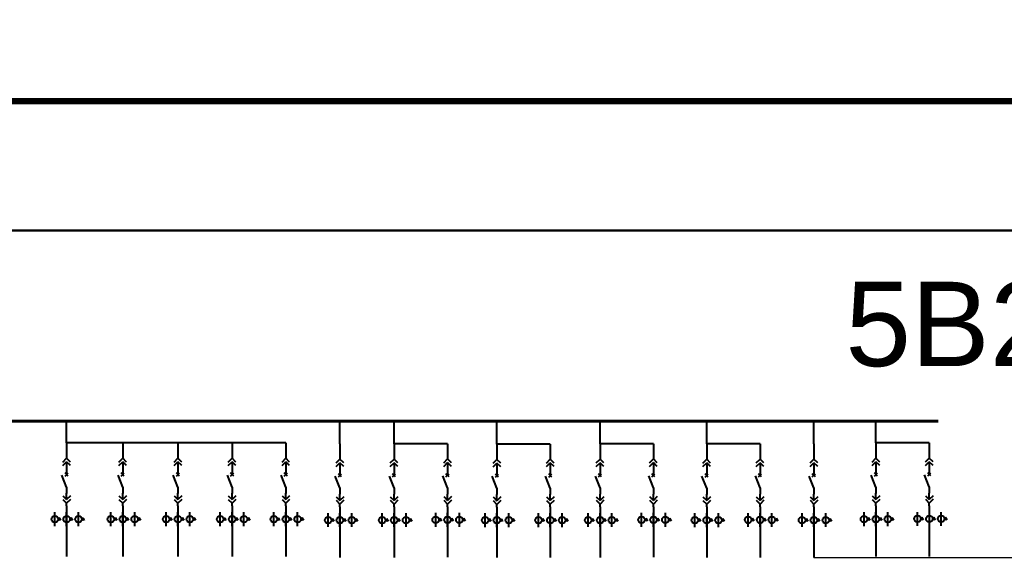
# Model space of a CAD drawing. Header units: millimetres. Extents: x -3460 to -460, y 6070 to 9130.
# Drawn here: x -1398.3 to -1281.9, y 6415.3 to 6479.6 of the extents above; entities that cross this region are included whole.
import ezdxf

# ---------------------------------------------------------------- set-up
doc = ezdxf.new("R2010")
doc.units = ezdxf.units.MM
doc.header["$LTSCALE"] = 1000
doc.header["$MEASUREMENT"] = 0
doc.styles.get("Standard").update_dxf_attribs({"font": 'arial.ttf'})

# ---------------------------------------------------------------- blocks, each defined once
blk = doc.blocks.new('DYDQAA05')
at = {"color": 0}
blk.add_lwpolyline([(0, 0), (0, -7)], dxfattribs=at)
blk = doc.blocks.new('DYDQAA03')
at = {"color": 0}
for points in [[(0, 0), (0, -1.5)], [(-2.12, -3.62), (0, -1.5)], [(-2.12, -5.62), (0, -3.5)], [(2.12, -3.62), (0, -1.5)], [(2.12, -5.62), (0, -3.5)], [(0, -3.5), (0, -7)]]:
    blk.add_lwpolyline(points, dxfattribs=at)
blk = doc.blocks.new('DYDQAA09')
at = {"color": 0}
blk.add_lwpolyline([(0, 0), (0, -3.5)], dxfattribs=at)
blk.add_lwpolyline([(0, 0), (0, -3.5)], dxfattribs=at)
blk.add_lwpolyline([(0, 0), (0, -3.5)], dxfattribs=at)
blk.add_lwpolyline([(0, 0), (0, -3.5)], dxfattribs=at)
blk.add_lwpolyline([(0, 0), (0, -3.5)], dxfattribs=at)
blk.add_lwpolyline([(0, 0), (0, -3.5)], dxfattribs=at)
blk.add_lwpolyline([(0, 0), (0, -3.5)], dxfattribs=at)
blk.add_lwpolyline([(0, 0), (0, -3.5)], dxfattribs=at)
blk.add_lwpolyline([(0, 0), (0, -3.5)], dxfattribs=at)
blk = doc.blocks.new('DYDQ0201')
at = {"color": 0}
for points in [[(0.86, -0.86), (-0.86, 0.86)], [(-0.86, -0.86), (0.86, 0.86)], [(0, -7), (-2.61, -0.37)]]:
    blk.add_lwpolyline(points, dxfattribs=at)
blk = doc.blocks.new('DYDQAA04')
at = {"color": 0}
for points in [[(0, -3.5), (0, 0)], [(-2.12, -1.38), (0, -3.5)], [(-2.12, -3.38), (0, -5.5)], [(2.12, -1.38), (0, -3.5)], [(2.12, -3.38), (0, -5.5)], [(0, -7), (0, -5.5)]]:
    blk.add_lwpolyline(points, dxfattribs=at)
blk = doc.blocks.new('A$C03DD39B5')
for p, q in [((417, 475), (283, 392)), ((417, 422), (283, 339)), ((350, 333), (350, 467))]:
    blk.add_line(p, q)
blk.add_lwpolyline([(700, 167), (0, 167)])
blk.add_circle((350, 167), 167)

msp = doc.modelspace()

# ---------------------------------------------------------------- linework, layer by layer
for p, q in [((-1392.79, 6429.52, 4638.78), (-1392.79, 6432.1, 6022.05)), ((-1360.46, 6429.41, 23991.96), (-1360.46, 6431.99, 25375.24)), ((-1354.05, 6429.41, 23300.32), (-1354.05, 6431.99, 24683.6)), ((-1341.89, 6429.38, 23991.96), (-1341.89, 6431.96, 25375.24)), ((-1329.68, 6429.41, 24686.33), (-1329.68, 6431.99, 26069.61)), ((-1317.07, 6429.4, 23300.32), (-1317.07, 6431.98, 24683.6)), ((-1304.39, 6429.41, 23991.96), (-1304.39, 6431.99, 25375.24)), ((-1297.05, 6429.52, 4638.73), (-1297.05, 6432.1, 6022)), ((-1366.86, 6429.52, 4638.73), (-1392.79, 6429.52, 4638.73)), ((-1347.73, 6429.41, 23300.32), (-1354.05, 6429.41, 23300.32)), ((-1335.57, 6429.38, 23991.96), (-1341.89, 6429.38, 23991.96)), ((-1323.37, 6429.41, 24686.33), (-1329.68, 6429.41, 24686.33)), ((-1310.75, 6429.4, 23300.32), (-1317.07, 6429.4, 23300.32)), ((-1290.74, 6429.52, 4638.73), (-1297.05, 6429.52, 4638.73)), ((-1392.79, 6421.28, 6839.94), (-1392.79, 6419.64, 6839.94)), ((-1386.15, 6421.28, 6839.94), (-1386.15, 6419.64, 6839.94)), ((-1379.62, 6421.28, 6839.94), (-1379.62, 6419.64, 6839.94)), ((-1373.21, 6421.28, 6839.94), (-1373.21, 6419.64, 6839.94)), ((-1366.86, 6421.28, 6839.94), (-1366.86, 6419.64, 6839.94)), ((-1360.46, 6421.17, 26193.17), (-1360.46, 6419.53, 26193.17)), ((-1354.05, 6421.17, 25501.54), (-1354.05, 6419.53, 25501.54)), ((-1347.73, 6421.19, 26193.17), (-1347.73, 6419.55, 26193.17)), ((-1341.89, 6421.14, 26193.17), (-1341.89, 6419.5, 26193.17)), ((-1335.57, 6421.16, 26884.81), (-1335.57, 6419.52, 26884.81)), ((-1329.68, 6421.17, 26887.55), (-1329.68, 6419.53, 26887.55)), ((-1323.37, 6421.19, 27579.18), (-1323.37, 6419.55, 27579.18)), ((-1317.07, 6421.16, 25501.54), (-1317.07, 6419.52, 25501.54)), ((-1310.75, 6421.17, 26193.17), (-1310.75, 6419.53, 26193.17)), ((-1304.39, 6421.17, 26193.17), (-1304.39, 6419.53, 26193.17)), ((-1297.05, 6421.28, 6839.94), (-1297.05, 6419.64, 6839.94)), ((-1290.74, 6421.29, 7531.58), (-1290.74, 6419.65, 7531.58)), ((-1392.79, 6419.64, 6839.94), (-1392.79, 6416.07, 6839.94)), ((-1386.15, 6419.64, 6839.94), (-1386.15, 6416.07, 6839.94)), ((-1379.62, 6419.64, 6839.94), (-1379.62, 6416.07, 6839.94)), ((-1373.21, 6419.64, 6839.94), (-1373.21, 6416.07, 6839.94)), ((-1366.86, 6419.64, 6839.94), (-1366.86, 6416.07, 6839.94)), ((-1360.46, 6419.53, 26193.17), (-1360.46, 6415.96, 26193.17)), ((-1354.05, 6419.53, 25501.54), (-1354.05, 6415.97, 25501.54)), ((-1347.73, 6419.55, 26193.17), (-1347.73, 6415.98, 26193.17)), ((-1341.89, 6419.5, 26193.17), (-1341.89, 6415.94, 26193.17)), ((-1335.57, 6419.52, 26884.81), (-1335.57, 6415.95, 26884.81)), ((-1329.68, 6419.53, 26887.55), (-1329.68, 6415.97, 26887.55)), ((-1323.37, 6419.55, 27579.18), (-1323.37, 6415.98, 27579.18)), ((-1317.07, 6419.52, 25501.54), (-1317.07, 6415.95, 25501.54)), ((-1310.75, 6419.53, 26193.17), (-1310.75, 6415.97, 26193.17)), ((-1304.39, 6419.53, 26193.17), (-1304.39, 6415.96, 26193.17)), ((-1297.05, 6419.64, 6839.94), (-1297.05, 6416.07, 6839.94)), ((-1290.74, 6419.65, 7531.58), (-1290.74, 6416.09, 7531.58))]:
    msp.add_line(p, q)
at = {"color": 1, "lineweight": 20}
msp.add_line((-1304.39, 6415.96, 26193.17), (-1257.35, 6415.96, 26193.17), dxfattribs=at)
at = {"lineweight": 80, "ltscale": 0.001071}
for points in [[(-3460, 6920), (-460, 6920), (-460, 6470), (-3460, 6470)], [(-3460, 6470), (-460, 6470), (-460, 6070), (-3460, 6070)]]:
    msp.add_lwpolyline(points, close=True, dxfattribs=at)
at = {"color": 1, "lineweight": 30, "ltscale": 0.002916}
msp.add_lwpolyline([(-1465.66, 6454.66), (-1115.04, 6454.66), (-1115.04, 6160.63), (-1465.66, 6160.63)], close=True, dxfattribs=at)
at = {"color": 1, "lineweight": 40, "ltscale": 100, "elevation": 6022}
msp.add_lwpolyline([(-1289.68, 6432.1), (-1409.04, 6432.1), (-1409.04, 6432.1)], dxfattribs=at)

# ---------------------------------------------------------------- block references
at = {"xscale": 0.2128954749704126, "yscale": 0.2128954749704126, "zscale": 0.2128954749704126}
for name, p in [('DYDQAA05', (-1392.79, 6429.52, 4638.73)), ('DYDQAA05', (-1386.15, 6429.52, 4638.73)), ('DYDQAA05', (-1379.62, 6429.52, 4638.73)), ('DYDQAA05', (-1373.21, 6429.52, 4638.73)), ('DYDQAA05', (-1366.86, 6429.52, 4638.73)), ('DYDQAA05', (-1360.46, 6429.41, 23991.96)), ('DYDQAA05', (-1354.05, 6429.41, 23300.32)), ('DYDQAA05', (-1347.73, 6429.41, 23991.96)), ('DYDQAA05', (-1341.89, 6429.38, 23991.96)), ('DYDQAA05', (-1335.57, 6429.38, 24683.6)), ('DYDQAA05', (-1329.68, 6429.41, 24686.33)), ('DYDQAA05', (-1323.37, 6429.41, 25377.97)), ('DYDQAA05', (-1317.07, 6429.4, 23300.32)), ('DYDQAA05', (-1310.75, 6429.4, 23991.96)), ('DYDQAA05', (-1304.39, 6429.41, 23991.96)), ('DYDQAA05', (-1297.05, 6429.52, 4638.73)), ('DYDQAA05', (-1290.74, 6429.52, 5330.36)), ('DYDQAA03', (-1392.79, 6428.03, 4638.73)), ('DYDQAA03', (-1386.15, 6428.03, 4638.73)), ('DYDQAA03', (-1379.62, 6428.03, 4638.73)), ('DYDQAA03', (-1373.21, 6428.03, 4638.73)), ('DYDQAA03', (-1366.86, 6428.03, 4638.73)), ('DYDQAA03', (-1360.46, 6427.92, 23991.96)), ('DYDQAA03', (-1354.05, 6427.92, 23300.32)), ('DYDQAA03', (-1347.73, 6427.94, 23991.96)), ('DYDQAA03', (-1341.89, 6427.89, 23991.96)), ('DYDQAA03', (-1335.57, 6427.91, 24683.6)), ('DYDQAA03', (-1329.68, 6427.92, 24686.33)), ('DYDQAA03', (-1323.37, 6427.94, 25377.97)), ('DYDQAA03', (-1317.07, 6427.91, 23300.32)), ('DYDQAA03', (-1310.75, 6427.92, 23991.96)), ('DYDQAA03', (-1304.39, 6427.92, 23991.96)), ('DYDQAA03', (-1297.05, 6428.03, 4638.73)), ('DYDQAA03', (-1290.74, 6428.04, 5330.36)), ('DYDQAA09', (-1392.79, 6426.54, 4638.73)), ('DYDQAA09', (-1386.15, 6426.54, 4638.73)), ('DYDQAA09', (-1379.62, 6426.54, 4638.73)), ('DYDQAA09', (-1373.21, 6426.54, 4638.73)), ('DYDQAA09', (-1366.86, 6426.54, 4638.73)), ('DYDQAA09', (-1360.46, 6426.43, 23991.96)), ('DYDQAA09', (-1354.05, 6426.43, 23300.32)), ('DYDQAA09', (-1347.73, 6426.44, 23991.96)), ('DYDQAA09', (-1341.89, 6426.4, 23991.96)), ('DYDQAA09', (-1335.57, 6426.42, 24683.6)), ('DYDQAA09', (-1329.68, 6426.43, 24686.33)), ('DYDQAA09', (-1323.37, 6426.44, 25377.97)), ('DYDQAA09', (-1317.07, 6426.42, 23300.32)), ('DYDQAA09', (-1310.75, 6426.43, 23991.96)), ('DYDQAA09', (-1304.39, 6426.43, 23991.96)), ('DYDQAA09', (-1297.05, 6426.54, 4638.73)), ('DYDQAA09', (-1290.74, 6426.55, 5330.36)), ('DYDQ0201', (-1392.79, 6425.79, 4638.73)), ('DYDQ0201', (-1386.15, 6425.79, 4638.73)), ('DYDQ0201', (-1379.62, 6425.79, 4638.73)), ('DYDQ0201', (-1373.21, 6425.79, 4638.73)), ('DYDQ0201', (-1366.86, 6425.79, 4638.73)), ('DYDQ0201', (-1360.46, 6425.68, 23991.96)), ('DYDQ0201', (-1354.05, 6425.68, 23300.32)), ('DYDQ0201', (-1347.73, 6425.7, 23991.96)), ('DYDQ0201', (-1341.89, 6425.66, 23991.96)), ('DYDQ0201', (-1335.57, 6425.67, 24683.6)), ('DYDQ0201', (-1329.68, 6425.68, 24686.33)), ('DYDQ0201', (-1323.37, 6425.7, 25377.97)), ('DYDQ0201', (-1317.07, 6425.67, 23300.32)), ('DYDQ0201', (-1310.75, 6425.69, 23991.96)), ('DYDQ0201', (-1304.39, 6425.68, 23991.96)), ('DYDQ0201', (-1297.05, 6425.79, 4638.73)), ('DYDQ0201', (-1290.74, 6425.81, 5330.36)), ('DYDQAA09', (-1392.79, 6424.3, 4638.73)), ('DYDQAA09', (-1386.15, 6424.3, 4638.73)), ('DYDQAA09', (-1379.62, 6424.3, 4638.73)), ('DYDQAA09', (-1373.21, 6424.3, 4638.73)), ('DYDQAA09', (-1366.86, 6424.3, 4638.73)), ('DYDQAA09', (-1360.46, 6424.19, 23991.96)), ('DYDQAA09', (-1354.05, 6424.19, 23300.32)), ('DYDQAA09', (-1347.73, 6424.21, 23991.96)), ('DYDQAA09', (-1341.89, 6424.17, 23991.96)), ('DYDQAA09', (-1335.57, 6424.18, 24683.6)), ('DYDQAA09', (-1329.68, 6424.19, 24686.33)), ('DYDQAA09', (-1323.37, 6424.21, 25377.97)), ('DYDQAA09', (-1317.07, 6424.18, 23300.32)), ('DYDQAA09', (-1310.75, 6424.2, 23991.96)), ('DYDQAA09', (-1304.39, 6424.19, 23991.96)), ('DYDQAA09', (-1297.05, 6424.3, 4638.73)), ('DYDQAA09', (-1290.74, 6424.32, 5330.36)), ('DYDQAA04', (-1392.79, 6423.56, 4638.73)), ('DYDQAA04', (-1386.15, 6423.56, 4638.73)), ('DYDQAA04', (-1379.62, 6423.56, 4638.73)), ('DYDQAA04', (-1373.21, 6423.56, 4638.73)), ('DYDQAA04', (-1366.86, 6423.56, 4638.73)), ('DYDQAA04', (-1360.46, 6423.45, 23991.96)), ('DYDQAA04', (-1354.05, 6423.45, 23300.32)), ('DYDQAA04', (-1347.73, 6423.46, 23991.96)), ('DYDQAA04', (-1341.89, 6423.42, 23991.96)), ('DYDQAA04', (-1335.57, 6423.44, 24683.6)), ('DYDQAA04', (-1329.68, 6423.45, 24686.33)), ('DYDQAA04', (-1323.37, 6423.46, 25377.97)), ('DYDQAA04', (-1317.07, 6423.44, 23300.32)), ('DYDQAA04', (-1310.75, 6423.45, 23991.96)), ('DYDQAA04', (-1304.39, 6423.45, 23991.96)), ('DYDQAA04', (-1297.05, 6423.56, 4638.73)), ('DYDQAA04', (-1290.74, 6423.57, 5330.36)), ('DYDQAA09', (-1392.79, 6422.07, 4638.73)), ('DYDQAA09', (-1386.15, 6422.07, 4638.73)), ('DYDQAA09', (-1379.62, 6422.07, 4638.73)), ('DYDQAA09', (-1373.21, 6422.07, 4638.73)), ('DYDQAA09', (-1366.86, 6422.07, 4638.73)), ('DYDQAA09', (-1360.46, 6421.96, 23991.96)), ('DYDQAA09', (-1354.05, 6421.96, 23300.32)), ('DYDQAA09', (-1347.73, 6421.97, 23991.96)), ('DYDQAA09', (-1341.89, 6421.93, 23991.96)), ('DYDQAA09', (-1335.57, 6421.95, 24683.6)), ('DYDQAA09', (-1329.68, 6421.96, 24686.33)), ('DYDQAA09', (-1323.37, 6421.97, 25377.97)), ('DYDQAA09', (-1317.07, 6421.95, 23300.32)), ('DYDQAA09', (-1310.75, 6421.96, 23991.96)), ('DYDQAA09', (-1304.39, 6421.96, 23991.96)), ('DYDQAA09', (-1297.05, 6422.07, 4638.73)), ('DYDQAA09', (-1290.74, 6422.08, 5330.36))]:
    msp.add_blockref(name, p, dxfattribs=at)
at = {"linetype": 'Continuous', "xscale": 0.002338875, "yscale": 0.002338875, "zscale": 0.002338875, "rotation": 270}
for p in [(-1394.58, 6421.32, 6839.94), (-1393.18, 6421.32, 6839.94), (-1391.77, 6421.32, 6839.94), (-1387.94, 6421.32, 6839.94), (-1386.54, 6421.32, 6839.94), (-1385.13, 6421.32, 6839.94), (-1381.41, 6421.32, 6839.94), (-1380.01, 6421.32, 6839.94), (-1378.6, 6421.32, 6839.94), (-1375.01, 6421.32, 6839.94), (-1373.6, 6421.32, 6839.94), (-1372.2, 6421.32, 6839.94), (-1368.66, 6421.32, 6839.94), (-1367.25, 6421.32, 6839.94), (-1365.85, 6421.32, 6839.94), (-1362.25, 6421.21, 26193.17), (-1360.85, 6421.21, 26193.17), (-1359.44, 6421.21, 26193.17), (-1355.84, 6421.21, 25501.54), (-1354.44, 6421.21, 25501.54), (-1353.03, 6421.21, 25501.54), (-1349.52, 6421.23, 26193.17), (-1348.12, 6421.23, 26193.17), (-1346.72, 6421.23, 26193.17), (-1343.68, 6421.19, 26193.17), (-1342.28, 6421.19, 26193.17), (-1340.88, 6421.19, 26193.17), (-1337.37, 6421.2, 26884.81), (-1335.96, 6421.2, 26884.81), (-1334.56, 6421.2, 26884.81), (-1331.48, 6421.21, 26887.55), (-1330.07, 6421.21, 26887.55), (-1328.67, 6421.21, 26887.55), (-1325.16, 6421.23, 27579.18), (-1323.76, 6421.23, 27579.18), (-1322.35, 6421.23, 27579.18), (-1318.86, 6421.2, 25501.54), (-1317.46, 6421.2, 25501.54), (-1316.06, 6421.2, 25501.54), (-1312.55, 6421.22, 26193.17), (-1311.14, 6421.22, 26193.17), (-1309.74, 6421.22, 26193.17), (-1306.18, 6421.21, 26193.17), (-1304.78, 6421.21, 26193.17), (-1303.38, 6421.21, 26193.17), (-1298.85, 6421.32, 6839.94), (-1297.44, 6421.32, 6839.94), (-1296.04, 6421.32, 6839.94), (-1292.53, 6421.34, 7531.58), (-1291.12, 6421.34, 7531.58), (-1289.72, 6421.34, 7531.58)]:
    msp.add_blockref('A$C03DD39B5', p, dxfattribs=at)

# ---------------------------------------------------------------- texts
at = {"color": 0, "insert": (-1300.67, 6448.61, 8673.08), "char_height": 10, "width": 0.000000001, "attachment_point": 1}
msp.add_mtext('5B2{\\fSimSun|b0|i0|c134|p2;配电室}', dxfattribs=at)

doc.saveas('drawing.dxf')
